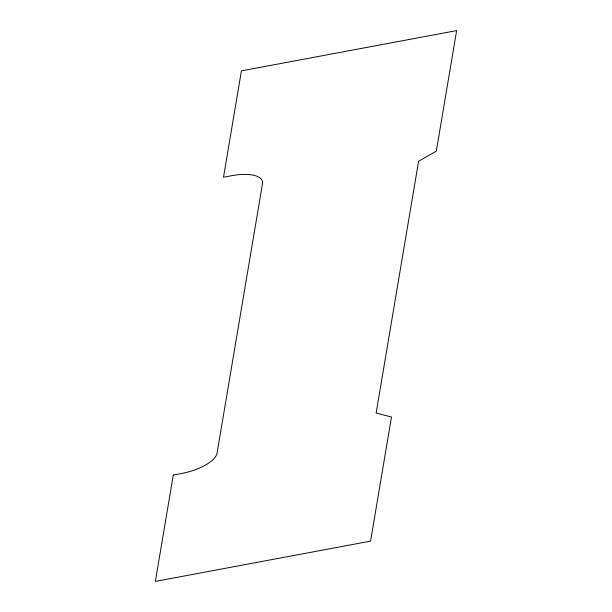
<?xml version="1.0" encoding="UTF-8"?>
<svg xmlns="http://www.w3.org/2000/svg" width="612" height="612" viewBox="0 0 612 612"><rect width="100%" height="100%" fill="white"/><g stroke="black" fill="none" stroke-linecap="round" stroke-linejoin="round"><path stroke-width="0.92" d="M173.288 475.042L155.364 581.4L370.574 541.13L391.496 417.04L376.135 413.046L418.57 161.331L436.318 151.141L456.636 30.6L241.426 70.87L223.495 177.235L231.772 175.682A34.111 13.326 -14.5 0 1 262.494 183.669L217.069 453.117A34.111 13.326 -14.5 0 1 181.565 473.489L173.288 475.042"/></g></svg>
